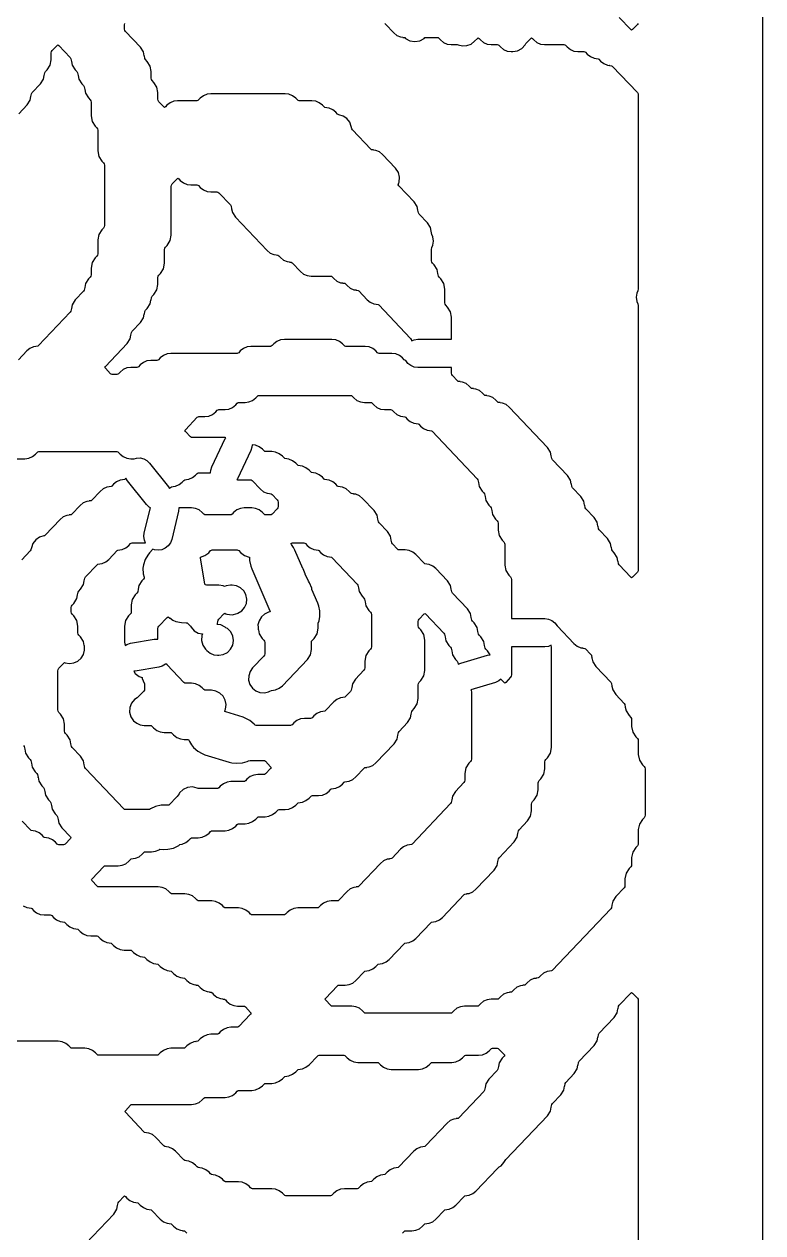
# Model space of a CAD drawing. Header units: millimetres. Extents: x 0 to 63, y 0 to 126.
# Drawn here: x 38.19 to 63.27, y 56.02 to 97.05 of the extents above; entities that cross this region are included whole.
import ezdxf

# ---------------------------------------------------------------- set-up
doc = ezdxf.new("R2010")
doc.units = ezdxf.units.MM
doc.layers.add('CUT', color=1, linetype='Continuous')

msp = doc.modelspace()

# ---------------------------------------------------------------- linework, layer by layer
at = {"layer": 'CUT'}
for points in [[(13.134, 123), (0, 123), (0, 3), (13.134, 3), (13.134, 0), (21.134, 0), (21.134, 3), (42.134, 3), (42.134, 0), (50.134, 0), (50.134, 3), (63.2679, 3), (63.2679, 123), (50.134, 123), (50.134, 126), (42.134, 126), (42.134, 123), (21.134, 123), (21.134, 126), (13.134, 126)], [(49.1538, 61.964), (49.2589, 61.8798), (49.3827, 61.8267), (49.5162, 61.8085), (50.1738, 61.8085), (50.2058, 61.8042), (50.2309, 61.784), (50.2863, 61.7257), (50.3914, 61.6415), (50.5152, 61.5884), (50.6487, 61.5702), (51.5786, 61.5702), (51.7121, 61.5884), (51.8359, 61.6415), (51.941, 61.7257), (51.9964, 61.784), (52.0216, 61.8042), (52.0535, 61.8085), (52.7112, 61.8085), (52.8446, 61.8267), (52.9684, 61.8798), (53.0736, 61.964), (53.1289, 62.0223), (53.1541, 62.0425), (53.1861, 62.0468), (53.6172, 62.0468), (53.7507, 62.065), (53.8745, 62.1181), (53.9796, 62.2023), (54.035, 62.2606), (54.0601, 62.2808), (54.0921, 62.2851), (54.2509, 62.2851), (54.2829, 62.2808), (54.3081, 62.2606), (54.485, 62.0744), (54.5043, 62.0468), (54.485, 62.0192), (54.4224, 61.9533), (54.3204, 61.7943), (54.2955, 61.6643), (54.2938, 61.6646), (54.2763, 61.5736), (54.2519, 61.5357), (53.9694, 61.2384), (53.8674, 61.0794), (53.8424, 60.9494), (53.8408, 60.9498), (53.8232, 60.8587), (53.7989, 60.8208), (52.949, 59.9267), (52.9239, 59.9065), (52.8584, 59.8976), (52.8588, 59.8946), (52.7803, 59.884), (52.6565, 59.8309), (52.5514, 59.7466), (51.8165, 58.9735), (51.7913, 58.9533), (51.7258, 58.9444), (51.7262, 58.9415), (51.6478, 58.9308), (51.524, 58.8777), (51.4188, 58.7934), (50.9105, 58.2586), (50.8853, 58.2384), (50.8198, 58.2295), (50.8202, 58.2266), (50.7417, 58.2159), (50.6179, 58.1628), (50.5128, 58.0785), (50.4574, 58.0203), (50.4323, 58.0001), (50.3668, 57.9912), (50.3672, 57.9883), (50.2887, 57.9776), (50.1649, 57.9245), (50.0598, 57.8402), (50.0044, 57.782), (49.9793, 57.7618), (49.9138, 57.7529), (49.9142, 57.75), (49.8357, 57.7393), (49.7119, 57.6862), (49.6068, 57.6019), (49.5514, 57.5437), (49.5262, 57.5235), (49.4943, 57.5191), (49.0632, 57.5191), (48.9297, 57.501), (48.8059, 57.4479), (48.7008, 57.3636), (48.6454, 57.3054), (48.6202, 57.2852), (48.5882, 57.2809), (47.0704, 57.2809), (47.0384, 57.2852), (47.0132, 57.3054), (46.9578, 57.3636), (46.8527, 57.4479), (46.7289, 57.501), (46.5954, 57.5191), (45.9378, 57.5191), (45.9058, 57.5235), (45.8807, 57.5437), (45.8253, 57.6019), (45.7202, 57.6862), (45.5964, 57.7393), (45.4629, 57.7574), (45.0318, 57.7574), (44.9998, 57.7618), (44.9746, 57.782), (44.9193, 57.8402), (44.8141, 57.9245), (44.6904, 57.9776), (44.6119, 57.9883), (44.6123, 57.9912), (44.5468, 58.0001), (44.5216, 58.0203), (44.4663, 58.0785), (44.3611, 58.1628), (44.2373, 58.2159), (44.1589, 58.2266), (44.1593, 58.2295), (44.0938, 58.2384), (44.0686, 58.2586), (44.0132, 58.3168), (43.9081, 58.4011), (43.7843, 58.4542), (43.7059, 58.4649), (43.7063, 58.4678), (43.6408, 58.4767), (43.6156, 58.4969), (43.3337, 58.7934), (43.2286, 58.8777), (43.1048, 58.9308), (43.0263, 58.9415), (43.0267, 58.9444), (42.9612, 58.9533), (42.9361, 58.9735), (42.6542, 59.27), (42.5491, 59.3543), (42.4253, 59.4074), (42.3468, 59.4181), (42.3472, 59.421), (42.2817, 59.4299), (42.2565, 59.4501), (41.6266, 60.1128), (41.6074, 60.1404), (41.6266, 60.168), (41.8035, 60.3542), (41.8287, 60.3744), (41.8607, 60.3787), (43.8773, 60.3787), (44.0108, 60.3969), (44.1346, 60.45), (44.2397, 60.5342), (44.2951, 60.5925), (44.3203, 60.6127), (44.3523, 60.617), (45.0099, 60.617), (45.1434, 60.6352), (45.2672, 60.6883), (45.3723, 60.7725), (45.4277, 60.8308), (45.4528, 60.851), (45.4848, 60.8553), (45.9159, 60.8553), (46.0494, 60.8735), (46.1732, 60.9266), (46.2783, 61.0108), (46.3337, 61.0691), (46.3589, 61.0893), (46.3908, 61.0936), (46.5954, 61.0936), (46.7289, 61.1118), (46.8527, 61.1649), (46.9578, 61.2491), (47.0132, 61.3074), (47.0384, 61.3276), (47.1039, 61.3365), (47.1035, 61.3394), (47.1819, 61.3501), (47.3057, 61.4032), (47.4109, 61.4874), (47.4662, 61.5457), (47.4914, 61.5659), (47.5569, 61.5748), (47.5565, 61.5777), (47.635, 61.5884), (47.7588, 61.6415), (47.8639, 61.7257), (48.1457, 62.0223), (48.1709, 62.0425), (48.2029, 62.0468), (49.0413, 62.0468), (49.0732, 62.0425), (49.0984, 62.0223)]]:
    msp.add_lwpolyline(points, close=True, dxfattribs=at)
for points in [[(59.0329, 97.08), (59.0086, 97.0421), (58.8429, 96.8677), (58.8149, 96.8465), (58.7869, 96.8677), (58.3947, 97.2804)], [(50.4323, 97.0722), (50.4574, 97.0521), (50.7393, 96.7555), (50.8444, 96.6713), (50.9682, 96.6181), (51.0467, 96.6075), (51.0463, 96.6046), (51.1118, 96.5957), (51.1407, 96.5725), (51.2877, 96.4909), (51.4534, 96.4626), (51.6191, 96.4909), (51.7661, 96.5725), (51.7951, 96.5957), (51.827, 96.6), (52.2124, 96.6), (52.2443, 96.5957), (52.2695, 96.5755), (52.3249, 96.5172), (52.43, 96.433), (52.5538, 96.3799), (52.6873, 96.3617), (52.8919, 96.3617), (52.9247, 96.3572), (53.0709, 96.3194), (53.2222, 96.3271), (53.3642, 96.3797), (53.4839, 96.4723), (53.5773, 96.5706), (53.6052, 96.5918), (53.6332, 96.5706), (53.6839, 96.5172), (53.789, 96.433), (53.9128, 96.3799), (54.0463, 96.3617), (54.2509, 96.3617), (54.2829, 96.3574), (54.3081, 96.3372), (54.3635, 96.2789), (54.4686, 96.1947), (54.5924, 96.1416), (54.7259, 96.1234), (54.7753, 96.1234), (54.9391, 96.151), (55.0847, 96.2306), (55.1963, 96.3536), (55.2236, 96.3962), (55.3893, 96.5706), (55.4173, 96.5918), (55.4453, 96.5706), (55.496, 96.5172), (55.6011, 96.433), (55.7249, 96.3799), (55.8584, 96.3617), (56.516, 96.3617), (56.548, 96.3574), (56.5732, 96.3372), (56.6285, 96.2789), (56.7337, 96.1947), (56.8574, 96.1416), (56.9909, 96.1234), (57.1955, 96.1234), (57.2275, 96.1191), (57.2527, 96.0989), (57.3081, 96.0406), (57.4132, 95.9564), (57.537, 95.9033), (57.6154, 95.8926), (57.615, 95.8897), (57.6805, 95.8808), (57.7057, 95.8606), (57.7611, 95.8023), (57.8662, 95.7181), (57.99, 95.665), (58.0684, 95.6543), (58.0681, 95.6514), (58.1335, 95.6425), (58.1587, 95.6223), (59.0086, 94.7282), (59.0329, 94.6902), (59.0414, 94.646), (59.0414, 88.0689), (59.0291, 88.0049), (58.9921, 87.9236), (58.9719, 87.783), (58.9921, 87.6424), (59.0291, 87.5611), (59.0414, 87.497), (59.0414, 78.537), (59.0329, 78.4928), (59.0086, 78.4548), (58.8429, 78.2805), (58.8149, 78.2593), (58.7869, 78.2805), (58.3947, 78.6931), (58.3704, 78.7311), (58.3529, 78.8221), (58.3512, 78.8218), (58.3262, 78.9517), (58.2243, 79.1107), (58.1682, 79.1697), (58.1439, 79.2077), (58.1264, 79.2987), (58.1247, 79.2984), (58.0997, 79.4283), (57.9978, 79.5873), (57.7152, 79.8846), (57.6909, 79.9225), (57.6734, 80.0136), (57.6717, 80.0133), (57.6467, 80.1432), (57.5448, 80.3022), (57.2622, 80.5995), (57.2379, 80.6374), (57.2204, 80.7285), (57.2187, 80.7282), (57.1937, 80.8581), (57.0918, 81.0171), (56.8092, 81.3144), (56.7849, 81.3523), (56.7674, 81.4434), (56.7657, 81.443), (56.7407, 81.573), (56.6388, 81.732), (56.1297, 82.2676), (56.1053, 82.3055), (56.0878, 82.3966), (56.0862, 82.3962), (56.0612, 82.5262), (55.9592, 82.6852), (54.6591, 84.053), (54.554, 84.1372), (54.4302, 84.1904), (54.3517, 84.201), (54.3521, 84.204), (54.2866, 84.2129), (54.2615, 84.233), (54.2061, 84.2913), (54.101, 84.3755), (53.9772, 84.4287), (53.8987, 84.4393), (53.8991, 84.4423), (53.8336, 84.4512), (53.8084, 84.4713), (53.7531, 84.5296), (53.648, 84.6138), (53.5242, 84.667), (53.4457, 84.6776), (53.4461, 84.6805), (53.3806, 84.6895), (53.3554, 84.7096), (53.3001, 84.7679), (53.1949, 84.8521), (53.0711, 84.9053), (52.9927, 84.9159), (52.9931, 84.9188), (52.9276, 84.9278), (52.9024, 84.9479), (52.732, 85.1272), (52.7077, 85.1651), (52.6992, 85.2093), (52.6992, 85.3966), (51.5597, 85.3966), (51.435467, 85.412956), (51.3197, 85.460908), (51.220289, 85.537189), (51.144008, 85.6366), (51.143056, 85.638897), (51.1155, 85.6426), (51.0904, 85.6628), (51.035, 85.7211), (50.9299, 85.8053), (50.8061, 85.8584), (50.6726, 85.8766), (50.2415, 85.8766), (50.2095, 85.8809), (50.1843, 85.9011), (50.129, 85.9594), (50.0238, 86.0436), (49.9, 86.0967), (49.7665, 86.1149), (49.1089, 86.1149), (49.077, 86.1192), (49.0518, 86.1394), (48.9964, 86.1977), (48.8913, 86.2819), (48.7675, 86.335), (48.634, 86.3532), (47.0246, 86.3532), (46.8911, 86.335), (46.7673, 86.2819), (46.6622, 86.1977), (46.6068, 86.1394), (46.5816, 86.1192), (46.5497, 86.1149), (45.892, 86.1149), (45.7586, 86.0967), (45.6348, 86.0436), (45.5296, 85.9594), (45.4743, 85.9011), (45.4491, 85.8809), (45.4171, 85.8766), (43.1739, 85.8766), (43.0405, 85.8584), (42.9167, 85.8053), (42.8115, 85.7211), (42.7562, 85.6628), (42.731, 85.6426), (42.699, 85.6383), (42.4944, 85.6383), (42.3609, 85.6201), (42.2371, 85.567), (42.132, 85.4828), (42.0767, 85.4245), (42.0515, 85.4043), (42.0195, 85.4), (41.8149, 85.4), (41.6814, 85.3819), (41.5576, 85.3287), (41.4525, 85.2445), (41.3971, 85.1862), (41.372, 85.166), (41.34, 85.1617), (41.1811, 85.1617), (41.1492, 85.166), (41.124, 85.1862), (40.947, 85.3724), (40.9278, 85.4), (40.947, 85.4276), (41.6892, 86.2084), (41.7912, 86.3674), (41.8162, 86.4974), (41.8178, 86.4971), (41.8353, 86.5881), (41.8597, 86.626), (42.1423, 86.9233), (42.2442, 87.0823), (42.2692, 87.2123), (42.2709, 87.2119), (42.2884, 87.303), (42.3127, 87.3409), (42.3688, 87.3999), (42.4707, 87.5589), (42.4957, 87.6889), (42.4974, 87.6885), (42.5149, 87.7796), (42.5392, 87.8175), (42.5953, 87.8765), (42.6972, 88.0355), (42.7329, 88.221), (42.7329, 88.4502), (42.7414, 88.4945), (42.7657, 88.5324), (42.8218, 88.5914), (42.9237, 88.7504), (42.9594, 88.9359), (42.9594, 89.4034), (42.9679, 89.4477), (42.9922, 89.4856), (43.0483, 89.5446), (43.1502, 89.7036), (43.1859, 89.8891), (43.1859, 91.5481), (43.1944, 91.5923), (43.2187, 91.6303), (43.3844, 91.8046), (43.4124, 91.8258), (43.4404, 91.8046), (43.4911, 91.7513), (43.5962, 91.667), (43.72, 91.6139), (43.8535, 91.5957), (44.0581, 91.5957), (44.09, 91.5914), (44.1152, 91.5712), (44.1706, 91.513), (44.2757, 91.4287), (44.3995, 91.3756), (44.533, 91.3574), (44.7376, 91.3574), (44.7696, 91.3531), (44.7947, 91.3329), (45.1916, 90.9154), (45.2159, 90.8775), (45.2335, 90.7864), (45.2351, 90.7867), (45.2601, 90.6568), (45.362, 90.4978), (46.4357, 89.3683), (46.5408, 89.284), (46.6646, 89.2309), (46.743, 89.2202), (46.7427, 89.2173), (46.8081, 89.2084), (46.8333, 89.1882), (46.8887, 89.13), (46.9938, 89.0457), (47.1176, 88.9926), (47.1961, 88.9819), (47.1957, 88.979), (47.2612, 88.9701), (47.2863, 88.9499), (47.5682, 88.6534), (47.6733, 88.5691), (47.7971, 88.516), (47.9306, 88.4979), (48.5882, 88.4979), (48.6202, 88.4935), (48.6454, 88.4733), (48.7008, 88.4151), (48.8059, 88.3309), (48.9297, 88.2777), (49.0081, 88.2671), (49.0077, 88.2641), (49.0732, 88.2552), (49.0984, 88.2351), (49.1538, 88.1768), (49.2589, 88.0926), (49.3827, 88.0394), (49.4611, 88.0288), (49.4607, 88.0258), (49.5262, 88.0169), (49.5514, 87.9968), (49.8333, 87.7002), (49.9384, 87.616), (50.0622, 87.5628), (50.1407, 87.5522), (50.1403, 87.5492), (50.2058, 87.5403), (50.2309, 87.5202), (51.3073, 86.3877), (51.3317, 86.3498), (51.341058, 86.301139), (51.435467, 86.340244), (51.5597, 86.3566), (52.6992, 86.3566), (52.6992, 87.1067), (52.6635, 87.2921), (52.5616, 87.4511), (52.5055, 87.5101), (52.4812, 87.5481), (52.4727, 87.5923), (52.4727, 88.0599), (52.437, 88.2453), (52.3351, 88.4043), (52.279, 88.4633), (52.2547, 88.5013), (52.2372, 88.5923), (52.2355, 88.592), (52.2105, 88.7219), (52.1086, 88.8809), (52.0525, 88.9399), (52.0282, 88.9779), (52.0197, 89.0221), (52.0197, 89.4034), (52.032, 89.4675), (52.0691, 89.5488), (52.0892, 89.6894), (52.0691, 89.8299), (52.032, 89.9113), (52.0107, 90.0221), (52.009, 90.0218), (51.984, 90.1517), (51.8821, 90.3107), (51.5995, 90.608), (51.5752, 90.646), (51.5577, 90.737), (51.556, 90.7367), (51.531, 90.8666), (51.4291, 91.0256), (50.9134, 91.5681), (50.8935, 91.5967), (50.9153, 91.6663), (50.9129, 91.667), (50.9218, 91.6862), (50.938, 91.8556), (50.8964, 92.0206), (50.8018, 92.1621), (50.3555, 92.6317), (50.2503, 92.716), (50.1265, 92.7691), (50.0481, 92.7798), (50.0485, 92.7827), (49.983, 92.7916), (49.9578, 92.8118), (49.3344, 93.4676), (49.3101, 93.5055), (49.296, 93.5791), (49.2434, 93.725), (49.1487, 93.8478), (49.0209, 93.9356), (48.8723, 93.9801), (48.8504, 93.9831), (48.8253, 94.0032), (48.7699, 94.0615), (48.6648, 94.1457), (48.541, 94.1989), (48.4625, 94.2095), (48.4629, 94.2125), (48.3974, 94.2214), (48.3723, 94.2415), (48.3169, 94.2998), (48.2118, 94.384), (48.088, 94.4372), (47.9545, 94.4553), (47.5234, 94.4553), (47.4914, 94.4597), (47.4662, 94.4798), (47.4109, 94.5381), (47.3057, 94.6223), (47.1819, 94.6755), (47.0485, 94.6936), (44.533, 94.6936), (44.3995, 94.6755), (44.2757, 94.6223), (44.1706, 94.5381), (44.1152, 94.4798), (44.09, 94.4597), (44.0581, 94.4553), (43.4005, 94.4553), (43.267, 94.4372), (43.1432, 94.384), (43.0381, 94.2998), (42.9874, 94.2465), (42.9594, 94.2253), (42.9314, 94.2465), (42.7657, 94.4208), (42.7414, 94.4587), (42.7329, 94.503), (42.7329, 94.7322), (42.6972, 94.9177), (42.5953, 95.0767), (42.5392, 95.1357), (42.5149, 95.1736), (42.5064, 95.2179), (42.5064, 95.4471), (42.4707, 95.6326), (42.3688, 95.7916), (42.3127, 95.8506), (42.2884, 95.8885), (42.2709, 95.9795), (42.2692, 95.9792), (42.2442, 96.1092), (42.1423, 96.2682), (41.6332, 96.8038), (41.6088, 96.8417), (41.6003, 96.8859), (41.6003, 97.0289), (41.6088, 97.0732)], [(38.009, 94.0133), (38.2916, 94.3106), (38.3935, 94.4696), (38.4185, 94.5995), (38.4202, 94.5992), (38.4377, 94.6902), (38.462, 94.7282), (38.7446, 95.0255), (38.8466, 95.1845), (38.8716, 95.3144), (38.8732, 95.3141), (38.8907, 95.4051), (38.9151, 95.443), (38.9711, 95.5021), (39.0731, 95.6611), (39.1087, 95.8465), (39.1087, 96.0758), (39.1172, 96.12), (39.1416, 96.1579), (39.3073, 96.3323), (39.3352, 96.3535), (39.3632, 96.3323), (39.7554, 95.9196), (39.7798, 95.8817), (39.7973, 95.7907), (39.7989, 95.791), (39.8239, 95.6611), (39.9259, 95.5021), (39.9819, 95.443), (40.0063, 95.4051), (40.0238, 95.3141), (40.0255, 95.3144), (40.0504, 95.1845), (40.1524, 95.0255), (40.2085, 94.9664), (40.2328, 94.9285), (40.2503, 94.8375), (40.252, 94.8378), (40.2769, 94.7079), (40.3789, 94.5489), (40.435, 94.4899), (40.4593, 94.4519), (40.4678, 94.4077), (40.4678, 93.9401), (40.5035, 93.7547), (40.6054, 93.5957), (40.6615, 93.5367), (40.6858, 93.4987), (40.6943, 93.4545), (40.6943, 92.7487), (40.73, 92.5632), (40.8319, 92.4042), (40.888, 92.3452), (40.9123, 92.3072), (40.9208, 92.263), (40.9208, 90.2136), (40.9123, 90.1694), (40.888, 90.1314), (40.8319, 90.0724), (40.73, 89.9134), (40.6943, 89.7279), (40.6943, 89.2604), (40.6858, 89.2162), (40.6615, 89.1782), (40.6054, 89.1192), (40.5035, 88.9602), (40.4678, 88.7748), (40.4678, 88.5455), (40.4593, 88.5013), (40.435, 88.4633), (40.3789, 88.4043), (40.2769, 88.2453), (40.252, 88.1154), (40.2503, 88.1157), (40.2328, 88.0247), (40.2085, 87.9867), (39.9259, 87.6894), (39.8239, 87.5304), (39.7989, 87.4005), (39.7973, 87.4008), (39.7798, 87.3098), (39.7554, 87.2718), (38.679, 86.1394), (38.6539, 86.1192), (38.5884, 86.1103), (38.5888, 86.1074), (38.5103, 86.0967), (38.3865, 86.0436), (38.2814, 85.9594), (37.9995, 85.6628)], [(37.7835, 82.3021), (38.2146, 82.3021), (38.3481, 82.3203), (38.4719, 82.3734), (38.577, 82.4577), (38.6324, 82.5159), (38.6576, 82.5361), (38.6896, 82.5404), (41.34, 82.5404), (41.372, 82.5361), (41.3971, 82.5159), (41.4525, 82.4577), (41.5576, 82.3734), (41.6814, 82.3203), (41.8149, 82.3021), (41.928779, 82.3021), (42.002811, 82.32363), (42.128088, 82.326287), (42.249784, 82.29643), (42.359606, 82.236093), (42.450069, 82.149388), (43.094337, 81.345647), (43.128776, 81.288816), (43.1626, 81.3244), (43.1877, 81.3446), (43.2532, 81.3535), (43.2528, 81.3564), (43.3313, 81.3671), (43.4551, 81.4202), (43.5602, 81.5045), (43.6156, 81.5627), (43.6408, 81.5829), (43.7063, 81.5918), (43.7059, 81.5947), (43.7843, 81.6054), (43.9081, 81.6585), (44.0132, 81.7428), (44.0686, 81.801), (44.0938, 81.8212), (44.1257, 81.8255), (44.519815, 81.8255), (44.523982, 81.907832), (44.562491, 82.027073), (45.019191, 82.988973), (45.035111, 83.013582), (45.0099, 83.017), (43.8992, 83.017), (43.8673, 83.0214), (43.8421, 83.0415), (43.6651, 83.2277), (43.6459, 83.2553), (43.6651, 83.2829), (44.0686, 83.7074), (44.0938, 83.7276), (44.1257, 83.7319), (44.3304, 83.7319), (44.4638, 83.7501), (44.5876, 83.8032), (44.6928, 83.8874), (44.7481, 83.9457), (44.7733, 83.9659), (44.8053, 83.9702), (45.0099, 83.9702), (45.1434, 83.9884), (45.2672, 84.0415), (45.3723, 84.1257), (45.4277, 84.184), (45.4528, 84.2042), (45.4848, 84.2085), (45.6894, 84.2085), (45.8229, 84.2267), (45.9467, 84.2798), (46.0518, 84.364), (46.1072, 84.4223), (46.1324, 84.4425), (46.1643, 84.4468), (49.2678, 84.4468), (49.2997, 84.4425), (49.3249, 84.4223), (49.3803, 84.364), (49.4854, 84.2798), (49.6092, 84.2267), (49.7427, 84.2085), (49.9473, 84.2085), (49.9793, 84.2042), (50.0044, 84.184), (50.0598, 84.1257), (50.1649, 84.0415), (50.2887, 83.9884), (50.4222, 83.9702), (50.6268, 83.9702), (50.6588, 83.9659), (50.684, 83.9457), (50.7393, 83.8874), (50.8444, 83.8032), (50.9682, 83.7501), (51.0467, 83.7394), (51.0463, 83.7365), (51.1118, 83.7276), (51.137, 83.7074), (51.1923, 83.6491), (51.2975, 83.5649), (51.4213, 83.5118), (51.4997, 83.5011), (51.4993, 83.4982), (51.5648, 83.4893), (51.59, 83.4691), (51.6454, 83.4108), (51.7505, 83.3266), (51.8743, 83.2735), (51.9527, 83.2628), (51.9523, 83.2599), (52.0178, 83.251), (52.043, 83.2308), (53.5724, 81.6218), (53.5967, 81.5838), (53.6142, 81.4928), (53.6159, 81.4931), (53.6409, 81.3632), (53.7428, 81.2042), (53.7989, 81.1452), (53.8232, 81.1072), (53.8408, 81.0162), (53.8424, 81.0165), (53.8674, 80.8866), (53.9694, 80.7276), (54.0254, 80.6686), (54.0498, 80.6306), (54.0673, 80.5396), (54.0689, 80.5399), (54.0939, 80.41), (54.1959, 80.251), (54.2519, 80.192), (54.2763, 80.154), (54.2848, 80.1098), (54.2848, 79.8806), (54.3204, 79.6951), (54.4224, 79.5361), (54.4785, 79.4771), (54.5028, 79.4392), (54.5113, 79.3949), (54.5113, 78.6891), (54.547, 78.5036), (54.6489, 78.3446), (54.705, 78.2856), (54.7293, 78.2477), (54.7378, 78.2034), (54.7378, 76.8723), (55.8703, 76.8723), (55.994533, 76.855944), (56.1103, 76.807992), (56.209711, 76.731711), (56.285992, 76.6323), (56.293393, 76.614434), (56.855, 76.0236), (56.9602, 75.9394), (57.084, 75.8862), (57.1624, 75.8756), (57.162, 75.8726), (57.2275, 75.8637), (57.2527, 75.8436), (57.4231, 75.6643), (57.4474, 75.6264), (57.4649, 75.5354), (57.4666, 75.5357), (57.4916, 75.4057), (57.5935, 75.2467), (58.1026, 74.7111), (58.1269, 74.6732), (58.1444, 74.5822), (58.1461, 74.5825), (58.1711, 74.4525), (58.273, 74.2935), (58.5556, 73.9962), (58.5799, 73.9583), (58.5974, 73.8673), (58.5991, 73.8676), (58.6241, 73.7377), (58.726, 73.5786), (58.7821, 73.5196), (58.8064, 73.4817), (58.8149, 73.4375), (58.8149, 73.2082), (58.8506, 73.0228), (58.9525, 72.8638), (59.0086, 72.8047), (59.0329, 72.7668), (59.0414, 72.7226), (59.0414, 72.255), (59.0771, 72.0696), (59.179, 71.9106), (59.2351, 71.8516), (59.2594, 71.8136), (59.2679, 71.7694), (59.2679, 70.1966), (59.2594, 70.1523), (59.2351, 70.1144), (59.179, 70.0554), (59.0771, 69.8964), (59.0414, 69.7109), (59.0414, 69.2434), (59.0329, 69.1991), (59.0086, 69.1612), (58.9525, 69.1022), (58.8506, 68.9432), (58.8149, 68.7577), (58.8149, 68.5285), (58.8064, 68.4843), (58.7821, 68.4463), (58.726, 68.3873), (58.6241, 68.2283), (58.5884, 68.0428), (58.5884, 67.8136), (58.5799, 67.7694), (58.5556, 67.7314), (58.273, 67.4341), (58.1711, 67.2751), (58.1461, 67.1452), (58.1444, 67.1455), (58.1269, 67.0545), (58.1026, 67.0165), (56.1201, 64.9309), (56.095, 64.9107), (56.0295, 64.9018), (56.0299, 64.8989), (55.9514, 64.8882), (55.8276, 64.8351), (55.7225, 64.7509), (55.6671, 64.6926), (55.642, 64.6724), (55.5765, 64.6635), (55.5769, 64.6606), (55.4984, 64.6499), (55.3746, 64.5968), (55.2695, 64.5126), (55.2141, 64.4543), (55.1889, 64.4341), (55.1234, 64.4252), (55.1238, 64.4223), (55.0454, 64.4116), (54.9216, 64.3585), (54.8165, 64.2743), (54.7611, 64.216), (54.7359, 64.1958), (54.6704, 64.1869), (54.6708, 64.184), (54.5924, 64.1733), (54.4686, 64.1202), (54.3635, 64.036), (54.3081, 63.9777), (54.2829, 63.9575), (54.2509, 63.9532), (54.0463, 63.9532), (53.9128, 63.935), (53.789, 63.8819), (53.6839, 63.7977), (53.6286, 63.7394), (53.6034, 63.7192), (53.5714, 63.7149), (53.1403, 63.7149), (53.0068, 63.6967), (52.883, 63.6436), (52.7779, 63.5594), (52.7225, 63.5011), (52.6974, 63.4809), (52.6654, 63.4766), (49.7884, 63.4766), (49.7565, 63.4809), (49.7313, 63.5011), (49.6759, 63.5594), (49.5708, 63.6436), (49.447, 63.6967), (49.3135, 63.7149), (48.6559, 63.7149), (48.6239, 63.7192), (48.5988, 63.7394), (48.4218, 63.9256), (48.4026, 63.9532), (48.4218, 63.9808), (48.8253, 64.4053), (48.8504, 64.4254), (48.8824, 64.4298), (49.087, 64.4298), (49.2205, 64.4479), (49.3443, 64.5011), (49.4494, 64.5853), (49.7313, 64.8819), (49.7565, 64.902), (49.822, 64.9109), (49.8216, 64.9139), (49.9, 64.9245), (50.0238, 64.9777), (50.129, 65.0619), (50.1843, 65.1202), (50.2095, 65.1403), (50.275, 65.1492), (50.2746, 65.1522), (50.3531, 65.1628), (50.4768, 65.216), (50.582, 65.3002), (51.0904, 65.8351), (51.1155, 65.8552), (51.181, 65.8641), (51.1806, 65.8671), (51.2591, 65.8777), (51.3829, 65.9309), (51.488, 66.0151), (51.9964, 66.5499), (52.0216, 66.5701), (52.0871, 66.579), (52.0867, 66.5819), (52.1651, 66.5926), (52.2889, 66.6457), (52.394, 66.73), (53.1289, 67.5031), (53.1541, 67.5233), (53.2196, 67.5322), (53.2192, 67.5351), (53.2977, 67.5458), (53.4215, 67.5989), (53.5266, 67.6832), (54.1472, 68.3361), (54.2491, 68.4951), (54.2741, 68.625), (54.2758, 68.6247), (54.2933, 68.7157), (54.3176, 68.7537), (54.8267, 69.2893), (54.9286, 69.4483), (54.9536, 69.5782), (54.9553, 69.5779), (54.9728, 69.6689), (54.9971, 69.7069), (55.2797, 70.0042), (55.3816, 70.1632), (55.4173, 70.3487), (55.4173, 70.5779), (55.4258, 70.6221), (55.4501, 70.6601), (55.5062, 70.7191), (55.6082, 70.8781), (55.6438, 71.0635), (55.6438, 71.2928), (55.6523, 71.337), (55.6766, 71.375), (55.7327, 71.434), (55.8347, 71.593), (55.8703, 71.7784), (55.8703, 72.0077), (55.8788, 72.0519), (55.9032, 72.0899), (55.9592, 72.1489), (56.0612, 72.3079), (56.0968, 72.4933), (56.0968, 75.9067), (56.08536, 75.966277), (55.994533, 75.928656), (55.8703, 75.9123), (54.7378, 75.9123), (54.7378, 74.9625), (54.7293, 74.9183), (54.705, 74.8804), (54.5393, 74.706), (54.5113, 74.6848), (54.4833, 74.706), (54.377773, 74.817038), (54.305581, 74.758467), (54.191156, 74.707394), (53.357223, 74.459526), (53.3629, 74.4463), (53.3702, 74.4349), (53.3787, 74.3907), (53.3787, 72.103), (53.3702, 72.0587), (53.3459, 72.0208), (53.2898, 71.9618), (53.1879, 71.8028), (53.1522, 71.6173), (53.1522, 71.3881), (53.1437, 71.3438), (53.1194, 71.3059), (52.8368, 71.0086), (52.7349, 70.8496), (52.7099, 70.7196), (52.7082, 70.72), (52.6907, 70.6289), (52.6664, 70.591), (51.3635, 69.2203), (51.3383, 69.2001), (51.2728, 69.1912), (51.2732, 69.1883), (51.1947, 69.1776), (51.071, 69.1245), (50.9658, 69.0402), (50.684, 68.7437), (50.6588, 68.7235), (50.5933, 68.7146), (50.5937, 68.7117), (50.5152, 68.701), (50.3914, 68.6479), (50.2863, 68.5636), (49.5514, 67.7905), (49.5262, 67.7703), (49.4607, 67.7614), (49.4611, 67.7585), (49.3827, 67.7478), (49.2589, 67.6947), (49.1538, 67.6104), (48.8719, 67.3139), (48.8467, 67.2937), (48.8147, 67.2894), (48.6101, 67.2894), (48.4767, 67.2712), (48.3529, 67.2181), (48.2477, 67.1338), (48.1924, 67.0756), (48.1672, 67.0554), (48.1352, 67.0511), (47.4776, 67.0511), (47.3441, 67.0329), (47.2203, 66.9798), (47.1152, 66.8955), (47.0598, 66.8373), (47.0347, 66.8171), (47.0027, 66.8128), (45.9378, 66.8128), (45.9058, 66.8171), (45.8807, 66.8373), (45.8253, 66.8955), (45.7202, 66.9798), (45.5964, 67.0329), (45.4629, 67.0511), (45.0318, 67.0511), (44.9998, 67.0554), (44.9746, 67.0756), (44.9193, 67.1338), (44.8141, 67.2181), (44.6904, 67.2712), (44.5569, 67.2894), (44.1257, 67.2894), (44.0938, 67.2937), (44.0686, 67.3139), (44.0132, 67.3721), (43.9081, 67.4564), (43.7843, 67.5095), (43.6508, 67.5277), (43.2197, 67.5277), (43.1877, 67.532), (43.1626, 67.5522), (43.1072, 67.6104), (43.0021, 67.6947), (42.8783, 67.7478), (42.7448, 67.766), (40.7281, 67.766), (40.6962, 67.7703), (40.671, 67.7905), (40.494, 67.9767), (40.4748, 68.0043), (40.494, 68.0319), (40.8975, 68.4563), (40.9227, 68.4765), (40.9546, 68.4809), (41.3858, 68.4809), (41.5192, 68.499), (41.643, 68.5521), (41.7482, 68.6364), (41.8035, 68.6946), (41.8287, 68.7148), (41.8942, 68.7237), (41.8938, 68.7266), (41.9723, 68.7373), (42.0961, 68.7904), (42.2012, 68.8747), (42.2565, 68.9329), (42.2817, 68.9531), (42.3137, 68.9574), (42.5183, 68.9574), (42.6518, 68.9756), (42.7756, 69.0287), (42.799774, 69.04809), (42.935734, 69.038607), (43.074297, 69.047107), (43.266482, 69.0845), (43.442441, 69.17036), (43.48037, 69.203344), (43.5578, 69.2139), (43.6816, 69.267), (43.7867, 69.3513), (43.8421, 69.4095), (43.8673, 69.4297), (43.8992, 69.434), (44.1038, 69.434), (44.2373, 69.4522), (44.3611, 69.5053), (44.4663, 69.5896), (44.5216, 69.6478), (44.5468, 69.668), (44.5788, 69.6723), (45.0099, 69.6723), (45.1434, 69.6905), (45.2672, 69.7436), (45.3723, 69.8279), (45.4277, 69.8861), (45.4528, 69.9063), (45.4848, 69.9106), (45.6894, 69.9106), (45.8229, 69.9288), (45.9467, 69.9819), (46.0518, 70.0662), (46.1072, 70.1244), (46.1324, 70.1446), (46.1643, 70.1489), (46.3689, 70.1489), (46.5024, 70.1671), (46.6262, 70.2202), (46.7313, 70.3045), (46.7867, 70.3627), (46.8119, 70.3829), (46.8438, 70.3872), (47.0485, 70.3872), (47.1819, 70.4054), (47.3057, 70.4585), (47.4109, 70.5428), (47.4662, 70.601), (47.4914, 70.6212), (47.5569, 70.6301), (47.5565, 70.633), (47.635, 70.6437), (47.7588, 70.6968), (47.8639, 70.7811), (47.9192, 70.8393), (47.9444, 70.8595), (47.9764, 70.8638), (48.181, 70.8638), (48.3145, 70.882), (48.4383, 70.9351), (48.5434, 71.0194), (48.5988, 71.0776), (48.6239, 71.0978), (48.6894, 71.1067), (48.689, 71.1096), (48.7675, 71.1203), (48.8913, 71.1734), (48.9964, 71.2577), (49.0518, 71.3159), (49.077, 71.3361), (49.1424, 71.345), (49.1421, 71.3479), (49.2205, 71.3586), (49.3443, 71.4117), (49.4494, 71.496), (49.7313, 71.7925), (49.7565, 71.8127), (49.822, 71.8216), (49.8216, 71.8245), (49.9, 71.8352), (50.0238, 71.8883), (50.129, 71.9725), (50.7496, 72.6255), (50.8515, 72.7845), (50.8765, 72.9144), (50.8782, 72.9141), (50.8957, 73.0051), (50.92, 73.043), (51.2026, 73.3403), (51.3045, 73.4994), (51.3295, 73.6293), (51.3312, 73.629), (51.3487, 73.72), (51.373, 73.7579), (51.4291, 73.8169), (51.531, 73.976), (51.5667, 74.1614), (51.5667, 74.6289), (51.5752, 74.6732), (51.5995, 74.7111), (51.6556, 74.7701), (51.7575, 74.9291), (51.7932, 75.1146), (51.7932, 76.145), (51.7575, 76.3304), (51.6556, 76.4894), (51.5995, 76.5484), (51.5752, 76.5864), (51.5667, 76.6306), (51.5667, 76.7736), (51.5752, 76.8179), (51.5995, 76.8558), (51.7652, 77.0301), (51.7932, 77.0513), (51.8212, 77.0301), (52.4399, 76.3792), (52.4642, 76.3413), (52.4817, 76.2502), (52.4834, 76.2506), (52.5084, 76.1206), (52.6103, 75.9616), (52.6664, 75.9026), (52.6907, 75.8647), (52.7082, 75.7737), (52.7099, 75.774), (52.7349, 75.644), (52.8368, 75.485), (52.8929, 75.426), (52.9172, 75.3881), (52.930144, 75.320792), (53.019344, 75.360606), (53.917644, 75.627606), (54.005835, 75.641659), (53.9207, 75.7745), (53.8646, 75.8336), (53.8403, 75.8715), (53.8228, 75.9625), (53.8211, 75.9622), (53.7961, 76.0921), (53.6942, 76.2511), (53.6381, 76.3101), (53.6138, 76.3481), (53.5963, 76.4391), (53.5946, 76.4388), (53.5696, 76.5687), (53.4677, 76.7277), (53.4116, 76.7867), (53.3873, 76.8247), (53.3697, 76.9157), (53.3681, 76.9154), (53.3431, 77.0453), (53.2411, 77.2043), (52.732, 77.7399), (52.7077, 77.7779), (52.6902, 77.8689), (52.6885, 77.8686), (52.6635, 77.9985), (52.5616, 78.1575), (52.1675, 78.5721), (52.0624, 78.6564), (51.9386, 78.7095), (51.8601, 78.7202), (51.8605, 78.7231), (51.7951, 78.732), (51.7699, 78.7522), (51.488, 79.0487), (51.3829, 79.133), (51.2591, 79.1861), (51.1256, 79.2043), (50.921, 79.2043), (50.889, 79.2086), (50.8638, 79.2288), (50.6935, 79.408), (50.6692, 79.446), (50.6516, 79.537), (50.65, 79.5367), (50.625, 79.6666), (50.5231, 79.8256), (50.2405, 80.1229), (50.2161, 80.1608), (50.1986, 80.2519), (50.1969, 80.2516), (50.172, 80.3815), (50.07, 80.5405), (49.6759, 80.9551), (49.5708, 81.0394), (49.447, 81.0925), (49.3686, 81.1032), (49.369, 81.1061), (49.3035, 81.115), (49.2783, 81.1352), (49.2229, 81.1934), (49.1178, 81.2777), (48.994, 81.3308), (48.9155, 81.3415), (48.9159, 81.3444), (48.8504, 81.3533), (48.8253, 81.3735), (48.7699, 81.4317), (48.6648, 81.516), (48.541, 81.5691), (48.4625, 81.5798), (48.4629, 81.5827), (48.3974, 81.5916), (48.3723, 81.6118), (48.3169, 81.67), (48.2118, 81.7543), (48.088, 81.8074), (48.0095, 81.8181), (48.0099, 81.821), (47.9444, 81.8299), (47.9192, 81.8501), (47.8639, 81.9083), (47.7588, 81.9926), (47.635, 82.0457), (47.5565, 82.0563), (47.5569, 82.0593), (47.4914, 82.0682), (47.4662, 82.0884), (47.4109, 82.1466), (47.3057, 82.2309), (47.1819, 82.284), (47.1035, 82.2946), (47.1039, 82.2976), (47.0384, 82.3065), (47.0132, 82.3267), (46.9578, 82.3849), (46.8527, 82.4691), (46.7289, 82.5223), (46.5954, 82.5404), (46.3908, 82.5404), (46.3589, 82.5448), (46.3337, 82.5649), (46.2783, 82.6232), (46.1732, 82.7074), (46.0494, 82.7606), (45.92899, 82.776925), (45.924918, 82.696468), (45.886409, 82.577227), (45.429709, 81.615327), (45.413741, 81.590644), (45.439, 81.5872), (45.8701, 81.5872), (45.9021, 81.5829), (45.9273, 81.5627), (46.2092, 81.2662), (46.3143, 81.1819), (46.4381, 81.1288), (46.5165, 81.1181), (46.5161, 81.1152), (46.5816, 81.1063), (46.6068, 81.0861), (46.7772, 80.9069), (46.8015, 80.8689), (46.81, 80.8247), (46.81, 80.6817), (46.8015, 80.6374), (46.7772, 80.5995), (46.6068, 80.4203), (46.5816, 80.4001), (46.5497, 80.3957), (46.3908, 80.3957), (46.3589, 80.4001), (46.3337, 80.4203), (46.2783, 80.4785), (46.1732, 80.5628), (46.0494, 80.6159), (45.9159, 80.634), (45.6655, 80.634), (45.532, 80.6159), (45.4083, 80.5628), (45.3031, 80.4785), (45.2478, 80.4203), (45.2226, 80.4001), (45.1906, 80.3957), (44.3523, 80.3957), (44.3203, 80.4001), (44.2951, 80.4203), (44.2397, 80.4785), (44.1346, 80.5628), (44.0108, 80.6159), (43.8773, 80.634), (43.447345, 80.634), (43.43491, 80.520773), (43.19911, 79.558373), (43.15366, 79.441601), (43.079536, 79.340571), (42.98179, 79.262169), (42.867081, 79.211736), (42.743229, 79.192711), (42.618673, 79.20639), (42.560728, 79.228943), (42.4451, 79.1003), (42.3871, 79.0213), (42.3037, 78.8807), (42.2387, 78.6968), (42.2226, 78.5847), (42.233, 78.3899), (42.2604, 78.2824), (42.2636, 78.2434), (42.2418, 78.211), (42.1909, 78.1575), (42.089, 77.9985), (42.064, 77.8686), (42.0623, 77.8689), (42.0448, 77.7779), (42.0205, 77.7399), (41.9644, 77.6809), (41.8625, 77.5219), (41.8268, 77.3365), (41.8268, 77.1072), (41.8183, 77.063), (41.794, 77.025), (41.7379, 76.966), (41.636, 76.807), (41.6003, 76.6216), (41.6003, 76.0678), (41.62074, 75.961592), (41.678755, 75.998028), (41.798502, 76.034936), (42.600602, 76.171036), (42.72582, 76.175693), (42.7329, 76.174076), (42.7329, 76.5353), (42.7414, 76.5796), (42.7657, 76.6175), (43.047, 76.9135), (43.075, 76.9347), (43.1354, 76.8891), (43.1399, 76.8951), (43.241, 76.824), (43.3446, 76.7782), (43.535, 76.7356), (43.6917, 76.7319), (43.7228, 76.7271), (43.7472, 76.7073), (43.8326, 76.6175), (43.8563, 76.5806), (43.9631, 76.4614), (44.1021, 76.3821), (44.2461, 76.3533), (44.2229, 76.2981), (44.2117, 76.1337), (44.2546, 75.9746), (44.3469, 75.8381), (44.3971, 75.7853), (44.5022, 75.7011), (44.626, 75.6479), (44.7595, 75.6298), (44.7975, 75.6298), (44.9515, 75.6541), (45.0905, 75.7246), (45.201, 75.8345), (45.2723, 75.9731), (45.2975, 76.127), (45.2741, 76.2811), (45.2043, 76.4205), (45.095, 76.5316), (45.0358, 76.5625), (45.0114, 76.581), (44.8655, 76.6576), (44.7432, 76.6763), (44.7516, 76.6924), (44.7671, 76.7883), (44.7767, 76.8187), (44.7977, 76.8489), (44.97, 77.0301), (45.0049, 77.0566), (45.0391, 77.0388), (45.0684, 77.029), (45.248, 77.0033), (45.4249, 77.0434), (45.4479, 77.0533), (45.5764, 77.1334), (45.675, 77.2483), (45.7347, 77.3874), (45.75, 77.5381), (45.7196, 77.6864), (45.6461, 77.8188), (45.5363, 77.9231), (45.4004, 77.9898), (45.2507, 78.0128), (45.1984, 78.0128), (45.0444, 77.9885), (44.9979, 77.9649), (44.9515, 77.9885), (44.7975, 78.0128), (44.3798, 78.0128), (44.3416, 78.0195), (44.3285, 78.0559), (44.1759, 78.9301), (44.175, 78.9626), (44.1781, 78.9641), (44.3232, 79.0108), (44.4556, 79.1103), (44.5216, 79.1797), (44.5468, 79.1999), (44.5788, 79.2043), (45.4171, 79.2043), (45.4491, 79.1999), (45.4743, 79.1797), (45.538, 79.1127), (45.6702, 79.0133), (45.8276, 78.9625), (45.8362, 78.9613), (45.8463, 78.8458), (45.8864, 78.6581), (45.9161, 78.5647), (46.5334, 77.1318), (46.5415, 77.1003), (46.4912, 77.0862), (46.356, 77.0255), (46.2446, 76.9278), (46.1667, 76.8018), (46.1292, 76.6584), (46.1323, 76.583), (46.1305, 76.583), (46.1305, 76.5444), (46.1348, 76.5219), (46.1353, 76.5104), (46.1395, 76.4885), (46.1412, 76.4889), (46.1662, 76.3589), (46.2681, 76.1999), (46.3242, 76.1409), (46.3485, 76.103), (46.357, 76.0587), (46.357, 75.6774), (46.3485, 75.6332), (46.3242, 75.5953), (45.9453, 75.1966), (45.8595, 75.0739), (45.814, 74.9312), (45.8127, 74.7815), (45.8559, 74.638), (45.9395, 74.5138), (46.0562, 74.42), (46.1955, 74.3649), (46.3448, 74.3536), (46.4908, 74.3869), (46.535, 74.4125), (46.5847, 74.4339), (46.6509, 74.4429), (46.6505, 74.4458), (46.7289, 74.4564), (46.8527, 74.5096), (46.9578, 74.5938), (47.805, 75.485), (47.9069, 75.644), (47.9425, 75.8295), (47.9425, 76.0587), (47.9511, 76.103), (47.9754, 76.1409), (48.0315, 76.1999), (48.1334, 76.3589), (48.1691, 76.5444), (48.1691, 76.6639), (48.1762, 76.7131), (48.2034, 76.7991), (48.2301, 76.9437), (48.2273, 77.1387), (48.1932, 77.2986), (48.1634, 77.392), (47.9627, 77.8579), (47.9525, 77.9077), (47.8801, 78.0822), (47.84, 78.1429), (47.7362, 78.3837), (47.7353, 78.3881), (47.6629, 78.5625), (47.6522, 78.5787), (47.3856, 79.1977), (47.3382, 79.2835), (47.2673, 79.3864), (47.2514, 79.4209), (47.2607, 79.4348), (47.2649, 79.4382), (47.2969, 79.4426), (47.6822, 79.4426), (47.7142, 79.4382), (47.7394, 79.418), (47.7947, 79.3598), (47.8998, 79.2755), (48.0236, 79.2224), (48.1021, 79.2117), (48.1017, 79.2088), (48.1672, 79.1999), (48.1924, 79.1797), (48.2477, 79.1215), (48.3529, 79.0372), (48.4767, 78.9841), (48.5551, 78.9734), (48.5547, 78.9705), (48.6202, 78.9616), (48.6454, 78.9414), (49.4953, 78.0473), (49.5196, 78.0094), (49.5371, 77.9183), (49.5388, 77.9187), (49.5638, 77.7887), (49.6657, 77.6297), (49.7218, 77.5707), (49.7461, 77.5328), (49.7636, 77.4417), (49.7653, 77.4421), (49.7903, 77.3121), (49.8922, 77.1531), (49.9483, 77.0941), (49.9726, 77.0562), (49.9811, 77.0119), (49.9811, 75.9157), (49.9726, 75.8715), (49.9483, 75.8336), (49.8922, 75.7745), (49.7903, 75.6155), (49.7546, 75.4301), (49.7546, 75.2008), (49.7461, 75.1566), (49.7218, 75.1187), (49.4392, 74.8214), (49.3373, 74.6623), (49.3123, 74.5324), (49.3106, 74.5327), (49.2931, 74.4417), (49.2688, 74.4038), (49.0984, 74.2245), (49.0732, 74.2043), (49.0077, 74.1954), (49.0081, 74.1925), (48.9297, 74.1819), (48.8059, 74.1287), (48.7008, 74.0445), (48.4189, 73.7479), (48.3937, 73.7278), (48.3282, 73.7188), (48.3286, 73.7159), (48.2501, 73.7053), (48.1263, 73.6521), (48.0212, 73.5679), (47.9659, 73.5096), (47.9407, 73.4895), (47.9087, 73.4851), (47.7041, 73.4851), (47.5706, 73.467), (47.4468, 73.4138), (47.3417, 73.3296), (47.2863, 73.2713), (47.2612, 73.2512), (47.2292, 73.2468), (46.0726, 73.2468), (46.0379, 73.252), (46.012, 73.2757), (46.0048, 73.2846), (45.8548, 73.4094), (45.7112, 73.4873), (45.6208, 73.5254), (45.0351, 73.7073), (45.0029, 73.7236), (45.0157, 73.773), (45.0279, 73.7991), (45.0474, 73.9517), (45.0197, 74.1029), (44.9474, 74.2386), (44.8372, 74.3459), (44.6996, 74.4146), (44.5476, 74.4383), (44.3523, 74.4383), (44.3203, 74.4426), (44.2951, 74.4628), (44.2397, 74.5211), (44.1346, 74.6053), (44.0108, 74.6584), (43.8773, 74.6766), (43.6727, 74.6766), (43.6408, 74.6809), (43.6156, 74.7011), (43.0474, 75.2989), (42.995983, 75.337729), (42.987058, 75.328115), (42.880945, 75.261472), (42.761198, 75.224564), (41.959098, 75.088464), (41.91416, 75.086793), (41.9644, 75.0084), (41.9653, 75.0075), (42.0956, 74.9091), (42.1963, 74.8759), (42.1995, 74.8346), (42.264, 74.6846), (42.2713, 74.6732), (42.2799, 74.6289), (42.2799, 74.4859), (42.2713, 74.4417), (42.247, 74.4038), (42.0767, 74.2245), (42.0316, 74.1885), (41.9317, 74.125), (41.8308, 74.0012), (41.774, 73.8518), (41.7673, 73.6922), (41.8112, 73.5386), (41.9014, 73.4067), (41.9055, 73.4023), (42.0106, 73.3181), (42.1344, 73.265), (42.2679, 73.2468), (42.4725, 73.2468), (42.5045, 73.2425), (42.5297, 73.2223), (42.585, 73.164), (42.6902, 73.0798), (42.814, 73.0267), (42.9474, 73.0085), (43.152, 73.0085), (43.184, 73.0042), (43.2092, 72.984), (43.2646, 72.9257), (43.3697, 72.8415), (43.4935, 72.7884), (43.627, 72.7702), (43.7314, 72.7702), (43.7672, 72.7644), (43.8004, 72.6955), (43.8059, 72.6982), (43.867, 72.5821), (43.9382, 72.4941), (44.0882, 72.3694), (44.2319, 72.2914), (44.3222, 72.2533), (45.1464, 71.9974), (45.2424, 71.9776), (45.405, 71.9606), (45.5993, 71.9784), (45.7617, 72.0265), (45.805, 72.0448), (45.8662, 72.0553), (46.3232, 72.0553), (46.3551, 72.051), (46.3803, 72.0308), (46.5573, 71.8446), (46.5765, 71.817), (46.5573, 71.7894), (46.3803, 71.6032), (46.3551, 71.5831), (46.3232, 71.5787), (46.1186, 71.5787), (45.9851, 71.5606), (45.8613, 71.5074), (45.7561, 71.4232), (45.7008, 71.3649), (45.6756, 71.3448), (45.6436, 71.3404), (45.2125, 71.3404), (45.079, 71.3223), (44.9552, 71.2691), (44.8501, 71.1849), (44.7947, 71.1267), (44.7696, 71.1065), (44.7376, 71.1021), (44.1257, 71.1021), (44.0931, 71.1066), (44.0635, 71.1193), (43.9018, 71.1585), (43.7361, 71.1425), (43.5849, 71.073), (43.4649, 70.9578), (43.4488, 70.9262), (43.3862, 70.8362), (43.100819, 70.536037), (42.982453, 70.544293), (42.84389, 70.535793), (42.651705, 70.4984), (42.475746, 70.41254), (42.446607, 70.3872), (41.6342, 70.3872), (41.6022, 70.3916), (41.577, 70.4118), (40.2741, 71.7825), (40.2498, 71.8204), (40.2323, 71.9115), (40.2306, 71.9111), (40.2056, 72.0411), (40.1037, 72.2001), (39.8211, 72.4974), (39.7968, 72.5353), (39.7793, 72.6263), (39.7776, 72.626), (39.7526, 72.756), (39.6507, 72.915), (39.5946, 72.974), (39.5703, 73.0119), (39.5618, 73.0562), (39.5618, 73.2854), (39.5261, 73.4709), (39.4242, 73.6299), (39.3681, 73.6889), (39.3438, 73.7268), (39.3352, 73.7711), (39.3352, 75.1055), (39.3438, 75.1498), (39.3681, 75.1877), (39.5338, 75.362), (39.563, 75.3842), (39.5853, 75.3766), (39.7314, 75.3508), (39.8787, 75.3689), (40.0142, 75.4294), (40.1259, 75.5271), (40.2041, 75.6532), (40.2417, 75.7968), (40.2388, 75.8681), (40.2413, 75.8681), (40.2413, 75.9067), (40.2361, 75.9335), (40.2356, 75.945), (40.2323, 75.9625), (40.2306, 75.9622), (40.2056, 76.0921), (40.1037, 76.2511), (40.0476, 76.3101), (40.0233, 76.3481), (40.0148, 76.3923), (40.0148, 76.6216), (39.9791, 76.807), (39.8772, 76.966), (39.8211, 77.025), (39.7968, 77.063), (39.7883, 77.1072), (39.7883, 77.2502), (39.7968, 77.2945), (39.8211, 77.3324), (39.8772, 77.3914), (39.9791, 77.5504), (40.0041, 77.6804), (40.0058, 77.68), (40.0233, 77.7711), (40.0476, 77.809), (40.1037, 77.868), (40.2056, 78.027), (40.2306, 78.157), (40.2323, 78.1566), (40.2498, 78.2477), (40.2741, 78.2856), (40.671, 78.7031), (40.6962, 78.7233), (40.7617, 78.7322), (40.7613, 78.7351), (40.8397, 78.7458), (40.9635, 78.7989), (41.0686, 78.8832), (41.3505, 79.1797), (41.3757, 79.1999), (41.4412, 79.2088), (41.4408, 79.2117), (41.5192, 79.2224), (41.643, 79.2755), (41.7482, 79.3598), (41.8035, 79.418), (41.8287, 79.4382), (41.8607, 79.4426), (42.2918, 79.4426), (42.312906, 79.445461), (42.272036, 79.538419), (42.253011, 79.662271), (42.26669, 79.786827), (42.474981, 80.636955), (42.435747, 80.65851), (42.345284, 80.745215), (41.701015, 81.548956), (41.647633, 81.637048), (41.6236, 81.6118), (41.5985, 81.5916), (41.533, 81.5827), (41.5334, 81.5798), (41.4549, 81.5691), (41.3311, 81.516), (41.226, 81.4317), (41.1706, 81.3735), (41.1454, 81.3533), (41.08, 81.3444), (41.0803, 81.3415), (41.0019, 81.3308), (40.8781, 81.2777), (40.773, 81.1934), (40.4911, 80.8969), (40.4659, 80.8767), (40.4004, 80.8678), (40.4008, 80.8649), (40.3224, 80.8542), (40.1986, 80.8011), (40.0934, 80.7168), (39.8116, 80.4203), (39.7864, 80.4001), (39.7209, 80.3912), (39.7213, 80.3883), (39.6428, 80.3776), (39.519, 80.3245), (39.4139, 80.2402), (38.9055, 79.7054), (38.8804, 79.6852), (38.8585, 79.6822), (38.7099, 79.6378), (38.5821, 79.5499), (38.4874, 79.4271), (38.4349, 79.2812), (38.4207, 79.2077), (38.3964, 79.1697), (38.1138, 78.8724)], [(38.1699, 72.5664), (38.1942, 72.5285), (38.2117, 72.4375), (38.2134, 72.4378), (38.2384, 72.3079), (38.3403, 72.1489), (38.3964, 72.0899), (38.4207, 72.0519), (38.4382, 71.9609), (38.4399, 71.9612), (38.4649, 71.8313), (38.5668, 71.6723), (38.6229, 71.6133), (38.6472, 71.5753), (38.6647, 71.4843), (38.6664, 71.4846), (38.6914, 71.3547), (38.7933, 71.1957), (38.8494, 71.1367), (38.8737, 71.0987), (38.8912, 71.0077), (38.8929, 71.008), (38.9179, 70.8781), (39.0198, 70.7191), (39.0759, 70.6601), (39.1002, 70.6221), (39.1177, 70.5311), (39.1194, 70.5314), (39.1444, 70.4015), (39.2463, 70.2425), (39.3024, 70.1835), (39.3267, 70.1455), (39.3442, 70.0545), (39.3459, 70.0548), (39.3709, 69.9249), (39.4728, 69.7659), (39.762, 69.4616), (39.7812, 69.434), (39.762, 69.4064), (39.5851, 69.2203), (39.5599, 69.2001), (39.5279, 69.1957), (39.3691, 69.1957), (39.3371, 69.2001), (39.3119, 69.2203), (39.2566, 69.2785), (39.1514, 69.3628), (39.0277, 69.4159), (38.9492, 69.4266), (38.9496, 69.4295), (38.8841, 69.4384), (38.8589, 69.4586), (38.8036, 69.5168), (38.6984, 69.6011), (38.5746, 69.6542), (38.4962, 69.6649), (38.4966, 69.6678), (38.4311, 69.6767), (38.4059, 69.6969), (38.124, 69.9934)], [(38.16, 67.1223), (38.2838, 67.0692), (38.3623, 67.0585), (38.3619, 67.0556), (38.4273, 67.0467), (38.4525, 67.0265), (38.5079, 66.9683), (38.613, 66.884), (38.7368, 66.8309), (38.8703, 66.8128), (39.0749, 66.8128), (39.1069, 66.8084), (39.132, 66.7882), (39.1874, 66.73), (39.2925, 66.6457), (39.4163, 66.5926), (39.4948, 66.5819), (39.4944, 66.579), (39.5599, 66.5701), (39.5851, 66.5499), (39.6404, 66.4917), (39.7456, 66.4074), (39.8693, 66.3543), (39.9478, 66.3437), (39.9474, 66.3407), (40.0129, 66.3318), (40.0381, 66.3116), (40.0934, 66.2534), (40.1986, 66.1691), (40.3224, 66.116), (40.4559, 66.0979), (40.6605, 66.0979), (40.6924, 66.0935), (40.7176, 66.0733), (40.773, 66.0151), (40.8781, 65.9309), (41.0019, 65.8777), (41.0803, 65.8671), (41.08, 65.8641), (41.1454, 65.8552), (41.1706, 65.8351), (41.226, 65.7768), (41.3311, 65.6926), (41.4549, 65.6394), (41.5884, 65.6213), (41.793, 65.6213), (41.825, 65.6169), (41.8501, 65.5968), (41.9055, 65.5385), (42.0106, 65.4543), (42.1344, 65.4011), (42.2129, 65.3905), (42.2125, 65.3875), (42.278, 65.3786), (42.3032, 65.3585), (42.3585, 65.3002), (42.4636, 65.216), (42.5874, 65.1628), (42.6659, 65.1522), (42.6655, 65.1492), (42.731, 65.1403), (42.7562, 65.1202), (42.8115, 65.0619), (42.9167, 64.9777), (43.0405, 64.9245), (43.1189, 64.9139), (43.1185, 64.9109), (43.184, 64.902), (43.2092, 64.8819), (43.2646, 64.8236), (43.3697, 64.7394), (43.4935, 64.6862), (43.5719, 64.6756), (43.5715, 64.6726), (43.637, 64.6637), (43.6622, 64.6436), (43.7176, 64.5853), (43.8227, 64.5011), (43.9465, 64.4479), (44.025, 64.4373), (44.0246, 64.4343), (44.09, 64.4254), (44.1152, 64.4053), (44.1706, 64.347), (44.2757, 64.2628), (44.3995, 64.2096), (44.478, 64.199), (44.4776, 64.196), (44.5431, 64.1871), (44.5682, 64.167), (44.6236, 64.1087), (44.7287, 64.0245), (44.8525, 63.9713), (44.931, 63.9607), (44.9306, 63.9577), (44.9961, 63.9488), (45.0213, 63.9287), (45.0766, 63.8704), (45.1817, 63.7862), (45.3055, 63.733), (45.439, 63.7149), (45.6436, 63.7149), (45.6756, 63.7105), (45.7008, 63.6904), (45.8777, 63.5042), (45.897, 63.4766), (45.8777, 63.449), (45.4743, 63.0245), (45.4491, 63.0043), (45.4171, 63), (45.2125, 63), (45.079, 62.9819), (44.9552, 62.9287), (44.8501, 62.8445), (44.7947, 62.7862), (44.7696, 62.766), (44.7376, 62.7617), (44.533, 62.7617), (44.3995, 62.7436), (44.2757, 62.6904), (44.1706, 62.6062), (44.1152, 62.5479), (44.09, 62.5278), (44.0246, 62.5188), (44.025, 62.5159), (43.9465, 62.5053), (43.8227, 62.4521), (43.7176, 62.3679), (43.6622, 62.3096), (43.637, 62.2895), (43.6051, 62.2851), (43.1739, 62.2851), (43.0405, 62.267), (42.9167, 62.2138), (42.8115, 62.1296), (42.7562, 62.0713), (42.731, 62.0512), (42.699, 62.0468), (40.7281, 62.0468), (40.6962, 62.0512), (40.671, 62.0713), (40.6156, 62.1296), (40.5105, 62.2138), (40.3867, 62.267), (40.2532, 62.2851), (39.8221, 62.2851), (39.7901, 62.2895), (39.765, 62.3096), (39.7096, 62.3679), (39.6045, 62.4521), (39.4807, 62.5053), (39.3472, 62.5234), (36.4245, 62.5234)], [(51.035, 56.0066), (51.0904, 56.0648), (51.1155, 56.085), (51.1475, 56.0894), (51.3521, 56.0894), (51.4856, 56.1075), (51.6094, 56.1606), (51.7145, 56.2449), (51.7699, 56.3031), (51.7951, 56.3233), (51.8605, 56.3322), (51.8601, 56.3351), (51.9386, 56.3458), (52.0624, 56.3989), (52.1675, 56.4832), (52.4494, 56.7797), (52.4746, 56.7999), (52.5401, 56.8088), (52.5397, 56.8117), (52.6181, 56.8224), (52.7419, 56.8755), (52.847, 56.9598), (53.1289, 57.2563), (53.1541, 57.2765), (53.2196, 57.2854), (53.2192, 57.2883), (53.2977, 57.299), (53.4215, 57.3521), (53.5266, 57.4364), (54.2615, 58.2095), (54.3196, 58.2561), (54.382, 58.2947), (54.4797, 58.4063), (54.5441, 58.5069), (55.9592, 59.9957), (56.0612, 60.1547), (56.0862, 60.2846), (56.0878, 60.2843), (56.1053, 60.3753), (56.1297, 60.4133), (56.4123, 60.7106), (56.5142, 60.8696), (56.5392, 60.9995), (56.5409, 60.9992), (56.5584, 61.0902), (56.5827, 61.1282), (56.8653, 61.4255), (56.9672, 61.5845), (56.9922, 61.7144), (56.9939, 61.7141), (57.0114, 61.8051), (57.0357, 61.843), (57.5448, 62.3786), (57.6467, 62.5377), (57.6717, 62.6676), (57.6734, 62.6673), (57.6909, 62.7583), (57.7152, 62.7962), (58.2243, 63.3318), (58.3262, 63.4908), (58.3512, 63.6208), (58.3529, 63.6205), (58.3704, 63.7115), (58.3947, 63.7494), (58.7869, 64.162), (58.8149, 64.1833), (58.8429, 64.162), (59.0086, 63.9877), (59.0329, 63.9498), (59.0414, 63.9055), (59.0414, 54.4689)], [(40.0476, 55.409), (41.2362, 56.6595), (41.3381, 56.8185), (41.3631, 56.9484), (41.3648, 56.9481), (41.3823, 57.0392), (41.4066, 57.0771), (41.5723, 57.2514), (41.6003, 57.2726), (41.6283, 57.2514), (41.679, 57.1981), (41.7841, 57.1138), (41.9079, 57.0607), (41.9864, 57.05), (41.986, 57.0471), (42.0515, 57.0382), (42.0767, 57.018), (42.132, 56.9598), (42.2371, 56.8755), (42.3609, 56.8224), (42.4394, 56.8117), (42.439, 56.8088), (42.5045, 56.7999), (42.5297, 56.7797), (42.8115, 56.4832), (42.9167, 56.3989), (43.0405, 56.3458), (43.1189, 56.3351), (43.1185, 56.3322), (43.184, 56.3233), (43.2092, 56.3031), (43.2646, 56.2449), (43.3697, 56.1606), (43.4935, 56.1075), (43.5719, 56.0968), (43.5715, 56.0939), (43.637, 56.085), (43.6622, 56.0648), (43.7176, 56.0066)]]:
    msp.add_lwpolyline(points, dxfattribs=at)

doc.saveas('drawing.dxf')
